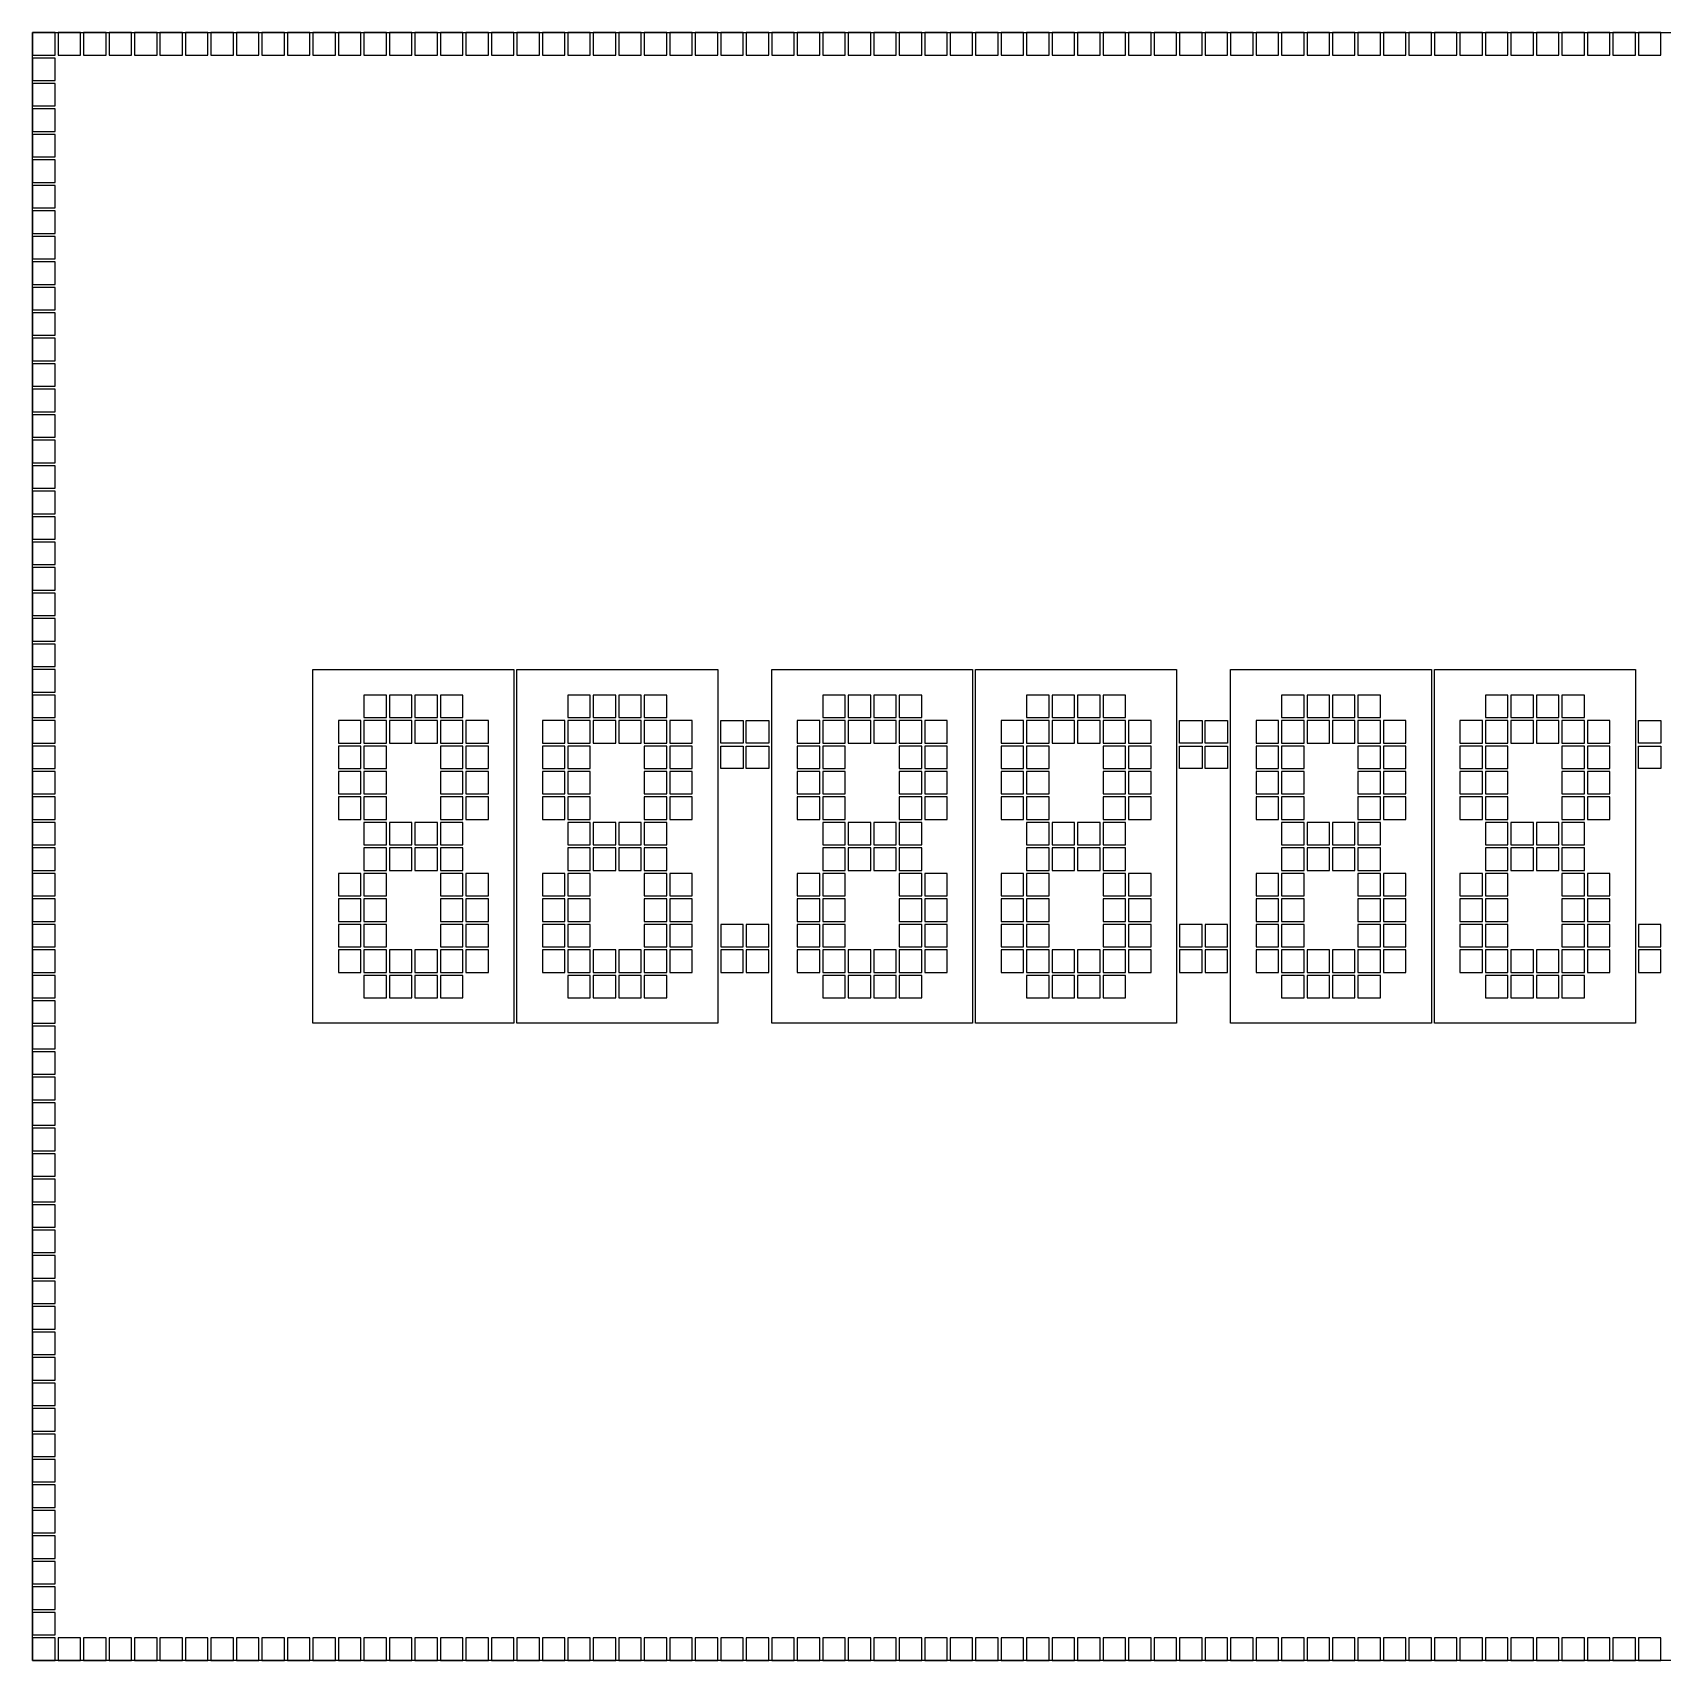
# Model space of a CAD drawing. Header units: inches. Extents: x 125 to 991, y -92 to 487.
# Drawn here: x 877.48 to 888.35, y 464.01 to 474.87 of the extents above; entities that cross this region are included whole.
import ezdxf

# ---------------------------------------------------------------- set-up
doc = ezdxf.new("R2010")
doc.units = ezdxf.units.IN

msp = doc.modelspace()

# ---------------------------------------------------------------- linework, layer by layer
at = {"color": 2}
for points in [[(877.479, 474.719), (877.629, 474.719), (877.629, 474.869), (877.479, 474.869)], [(877.649, 474.719), (877.799, 474.719), (877.799, 474.869), (877.649, 474.869)], [(877.819, 474.719), (877.969, 474.719), (877.969, 474.869), (877.819, 474.869)], [(877.989, 474.719), (878.139, 474.719), (878.139, 474.869), (877.989, 474.869)], [(878.159, 474.719), (878.309, 474.719), (878.309, 474.869), (878.159, 474.869)], [(878.329, 474.719), (878.479, 474.719), (878.479, 474.869), (878.329, 474.869)], [(878.499, 474.719), (878.649, 474.719), (878.649, 474.869), (878.499, 474.869)], [(878.669, 474.719), (878.819, 474.719), (878.819, 474.869), (878.669, 474.869)], [(878.839, 474.719), (878.989, 474.719), (878.989, 474.869), (878.839, 474.869)], [(879.009, 474.719), (879.159, 474.719), (879.159, 474.869), (879.009, 474.869)], [(879.179, 474.719), (879.329, 474.719), (879.329, 474.869), (879.179, 474.869)], [(879.349, 474.719), (879.499, 474.719), (879.499, 474.869), (879.349, 474.869)], [(879.519, 474.719), (879.669, 474.719), (879.669, 474.869), (879.519, 474.869)], [(879.689, 474.719), (879.839, 474.719), (879.839, 474.869), (879.689, 474.869)], [(879.859, 474.719), (880.009, 474.719), (880.009, 474.869), (879.859, 474.869)], [(880.029, 474.719), (880.179, 474.719), (880.179, 474.869), (880.029, 474.869)], [(880.199, 474.719), (880.349, 474.719), (880.349, 474.869), (880.199, 474.869)], [(880.369, 474.719), (880.519, 474.719), (880.519, 474.869), (880.369, 474.869)], [(880.539, 474.719), (880.689, 474.719), (880.689, 474.869), (880.539, 474.869)], [(880.709, 474.719), (880.859, 474.719), (880.859, 474.869), (880.709, 474.869)], [(880.879, 474.719), (881.029, 474.719), (881.029, 474.869), (880.879, 474.869)], [(881.049, 474.719), (881.199, 474.719), (881.199, 474.869), (881.049, 474.869)], [(881.219, 474.719), (881.369, 474.719), (881.369, 474.869), (881.219, 474.869)], [(881.389, 474.719), (881.539, 474.719), (881.539, 474.869), (881.389, 474.869)], [(881.559, 474.719), (881.709, 474.719), (881.709, 474.869), (881.559, 474.869)], [(881.729, 474.719), (881.879, 474.719), (881.879, 474.869), (881.729, 474.869)], [(881.899, 474.719), (882.049, 474.719), (882.049, 474.869), (881.899, 474.869)], [(882.069, 474.719), (882.219, 474.719), (882.219, 474.869), (882.069, 474.869)], [(882.239, 474.719), (882.389, 474.719), (882.389, 474.869), (882.239, 474.869)], [(882.409, 474.719), (882.559, 474.719), (882.559, 474.869), (882.409, 474.869)], [(882.579, 474.719), (882.729, 474.719), (882.729, 474.869), (882.579, 474.869)], [(882.749, 474.719), (882.899, 474.719), (882.899, 474.869), (882.749, 474.869)], [(882.919, 474.719), (883.069, 474.719), (883.069, 474.869), (882.919, 474.869)], [(883.089, 474.719), (883.239, 474.719), (883.239, 474.869), (883.089, 474.869)], [(883.259, 474.719), (883.409, 474.719), (883.409, 474.869), (883.259, 474.869)], [(883.429, 474.719), (883.579, 474.719), (883.579, 474.869), (883.429, 474.869)], [(883.599, 474.719), (883.749, 474.719), (883.749, 474.869), (883.599, 474.869)], [(883.769, 474.719), (883.919, 474.719), (883.919, 474.869), (883.769, 474.869)], [(883.939, 474.719), (884.089, 474.719), (884.089, 474.869), (883.939, 474.869)], [(884.109, 474.719), (884.259, 474.719), (884.259, 474.869), (884.109, 474.869)], [(884.279, 474.719), (884.429, 474.719), (884.429, 474.869), (884.279, 474.869)], [(884.449, 474.719), (884.599, 474.719), (884.599, 474.869), (884.449, 474.869)], [(884.619, 474.719), (884.769, 474.719), (884.769, 474.869), (884.619, 474.869)], [(884.789, 474.719), (884.939, 474.719), (884.939, 474.869), (884.789, 474.869)], [(884.959, 474.719), (885.109, 474.719), (885.109, 474.869), (884.959, 474.869)], [(885.129, 474.719), (885.279, 474.719), (885.279, 474.869), (885.129, 474.869)], [(885.299, 474.719), (885.449, 474.719), (885.449, 474.869), (885.299, 474.869)], [(885.469, 474.719), (885.619, 474.719), (885.619, 474.869), (885.469, 474.869)], [(885.639, 474.719), (885.789, 474.719), (885.789, 474.869), (885.639, 474.869)], [(885.809, 474.719), (885.959, 474.719), (885.959, 474.869), (885.809, 474.869)], [(885.979, 474.719), (886.129, 474.719), (886.129, 474.869), (885.979, 474.869)], [(886.149, 474.719), (886.299, 474.719), (886.299, 474.869), (886.149, 474.869)], [(886.319, 474.719), (886.469, 474.719), (886.469, 474.869), (886.319, 474.869)], [(886.489, 474.719), (886.639, 474.719), (886.639, 474.869), (886.489, 474.869)], [(886.659, 474.719), (886.809, 474.719), (886.809, 474.869), (886.659, 474.869)], [(886.829, 474.719), (886.979, 474.719), (886.979, 474.869), (886.829, 474.869)], [(886.999, 474.719), (887.149, 474.719), (887.149, 474.869), (886.999, 474.869)], [(887.169, 474.719), (887.319, 474.719), (887.319, 474.869), (887.169, 474.869)], [(887.339, 474.719), (887.489, 474.719), (887.489, 474.869), (887.339, 474.869)], [(887.509, 474.719), (887.659, 474.719), (887.659, 474.869), (887.509, 474.869)], [(887.679, 474.719), (887.829, 474.719), (887.829, 474.869), (887.679, 474.869)], [(887.849, 474.719), (887.999, 474.719), (887.999, 474.869), (887.849, 474.869)], [(888.019, 474.719), (888.169, 474.719), (888.169, 474.869), (888.019, 474.869)], [(888.189, 474.719), (888.339, 474.719), (888.339, 474.869), (888.189, 474.869)], [(877.479, 474.549), (877.629, 474.549), (877.629, 474.699), (877.479, 474.699)], [(877.479, 474.379), (877.629, 474.379), (877.629, 474.529), (877.479, 474.529)], [(877.479, 474.209), (877.629, 474.209), (877.629, 474.359), (877.479, 474.359)], [(877.479, 474.039), (877.629, 474.039), (877.629, 474.189), (877.479, 474.189)], [(877.479, 473.869), (877.629, 473.869), (877.629, 474.019), (877.479, 474.019)], [(877.479, 473.699), (877.629, 473.699), (877.629, 473.849), (877.479, 473.849)], [(877.479, 473.529), (877.629, 473.529), (877.629, 473.679), (877.479, 473.679)], [(877.479, 473.359), (877.629, 473.359), (877.629, 473.509), (877.479, 473.509)], [(877.479, 473.189), (877.629, 473.189), (877.629, 473.339), (877.479, 473.339)], [(877.479, 473.019), (877.629, 473.019), (877.629, 473.169), (877.479, 473.169)], [(877.479, 472.849), (877.629, 472.849), (877.629, 472.999), (877.479, 472.999)], [(877.479, 472.679), (877.629, 472.679), (877.629, 472.829), (877.479, 472.829)], [(877.479, 472.509), (877.629, 472.509), (877.629, 472.659), (877.479, 472.659)], [(877.479, 472.339), (877.629, 472.339), (877.629, 472.489), (877.479, 472.489)], [(877.479, 472.169), (877.629, 472.169), (877.629, 472.319), (877.479, 472.319)], [(877.479, 471.999), (877.629, 471.999), (877.629, 472.149), (877.479, 472.149)], [(877.479, 471.829), (877.629, 471.829), (877.629, 471.979), (877.479, 471.979)], [(877.479, 471.659), (877.629, 471.659), (877.629, 471.809), (877.479, 471.809)], [(877.479, 471.489), (877.629, 471.489), (877.629, 471.639), (877.479, 471.639)], [(877.479, 471.319), (877.629, 471.319), (877.629, 471.469), (877.479, 471.469)], [(877.479, 471.149), (877.629, 471.149), (877.629, 471.299), (877.479, 471.299)], [(877.479, 470.979), (877.629, 470.979), (877.629, 471.129), (877.479, 471.129)], [(877.479, 470.809), (877.629, 470.809), (877.629, 470.959), (877.479, 470.959)], [(877.479, 470.639), (877.629, 470.639), (877.629, 470.789), (877.479, 470.789)], [(877.479, 470.469), (877.629, 470.469), (877.629, 470.619), (877.479, 470.619)], [(877.479, 470.299), (877.629, 470.299), (877.629, 470.449), (877.479, 470.449)], [(879.689, 470.299), (879.839, 470.299), (879.839, 470.449), (879.689, 470.449)], [(879.859, 470.299), (880.009, 470.299), (880.009, 470.449), (879.859, 470.449)], [(880.029, 470.299), (880.179, 470.299), (880.179, 470.449), (880.029, 470.449)], [(880.199, 470.299), (880.349, 470.299), (880.349, 470.449), (880.199, 470.449)], [(881.049, 470.299), (881.199, 470.299), (881.199, 470.449), (881.049, 470.449)], [(881.219, 470.299), (881.369, 470.299), (881.369, 470.449), (881.219, 470.449)], [(881.389, 470.299), (881.539, 470.299), (881.539, 470.449), (881.389, 470.449)], [(881.559, 470.299), (881.709, 470.299), (881.709, 470.449), (881.559, 470.449)], [(882.749, 470.299), (882.899, 470.299), (882.899, 470.449), (882.749, 470.449)], [(882.919, 470.299), (883.069, 470.299), (883.069, 470.449), (882.919, 470.449)], [(883.089, 470.299), (883.239, 470.299), (883.239, 470.449), (883.089, 470.449)], [(883.259, 470.299), (883.409, 470.299), (883.409, 470.449), (883.259, 470.449)], [(884.109, 470.299), (884.259, 470.299), (884.259, 470.449), (884.109, 470.449)], [(884.279, 470.299), (884.429, 470.299), (884.429, 470.449), (884.279, 470.449)], [(884.449, 470.299), (884.599, 470.299), (884.599, 470.449), (884.449, 470.449)], [(884.619, 470.299), (884.769, 470.299), (884.769, 470.449), (884.619, 470.449)], [(885.809, 470.299), (885.959, 470.299), (885.959, 470.449), (885.809, 470.449)], [(885.979, 470.299), (886.129, 470.299), (886.129, 470.449), (885.979, 470.449)], [(886.149, 470.299), (886.299, 470.299), (886.299, 470.449), (886.149, 470.449)], [(886.319, 470.299), (886.469, 470.299), (886.469, 470.449), (886.319, 470.449)], [(887.169, 470.299), (887.319, 470.299), (887.319, 470.449), (887.169, 470.449)], [(887.339, 470.299), (887.489, 470.299), (887.489, 470.449), (887.339, 470.449)], [(887.509, 470.299), (887.659, 470.299), (887.659, 470.449), (887.509, 470.449)], [(887.679, 470.299), (887.829, 470.299), (887.829, 470.449), (887.679, 470.449)], [(877.479, 470.129), (877.629, 470.129), (877.629, 470.279), (877.479, 470.279)], [(879.519, 470.129), (879.669, 470.129), (879.669, 470.279), (879.519, 470.279)], [(879.519, 470.129), (879.669, 470.129), (879.669, 470.279), (879.519, 470.279)], [(879.689, 470.129), (879.839, 470.129), (879.839, 470.279), (879.689, 470.279)], [(879.859, 470.129), (880.009, 470.129), (880.009, 470.279), (879.859, 470.279)], [(880.029, 470.129), (880.179, 470.129), (880.179, 470.279), (880.029, 470.279)], [(880.199, 470.129), (880.349, 470.129), (880.349, 470.279), (880.199, 470.279)], [(880.369, 470.129), (880.519, 470.129), (880.519, 470.279), (880.369, 470.279)], [(880.369, 470.129), (880.519, 470.129), (880.519, 470.279), (880.369, 470.279)], [(880.879, 470.129), (881.029, 470.129), (881.029, 470.279), (880.879, 470.279)], [(880.879, 470.129), (881.029, 470.129), (881.029, 470.279), (880.879, 470.279)], [(881.049, 470.129), (881.199, 470.129), (881.199, 470.279), (881.049, 470.279)], [(881.219, 470.129), (881.369, 470.129), (881.369, 470.279), (881.219, 470.279)], [(881.389, 470.129), (881.539, 470.129), (881.539, 470.279), (881.389, 470.279)], [(881.559, 470.129), (881.709, 470.129), (881.709, 470.279), (881.559, 470.279)], [(881.729, 470.129), (881.879, 470.129), (881.879, 470.279), (881.729, 470.279)], [(881.729, 470.129), (881.879, 470.129), (881.879, 470.279), (881.729, 470.279)], [(882.069, 470.279), (882.219, 470.279), (882.219, 470.129), (882.069, 470.129)], [(882.239, 470.279), (882.389, 470.279), (882.389, 470.129), (882.239, 470.129)], [(882.579, 470.129), (882.729, 470.129), (882.729, 470.279), (882.579, 470.279)], [(882.579, 470.129), (882.729, 470.129), (882.729, 470.279), (882.579, 470.279)], [(882.749, 470.129), (882.899, 470.129), (882.899, 470.279), (882.749, 470.279)], [(882.919, 470.129), (883.069, 470.129), (883.069, 470.279), (882.919, 470.279)], [(883.089, 470.129), (883.239, 470.129), (883.239, 470.279), (883.089, 470.279)], [(883.259, 470.129), (883.409, 470.129), (883.409, 470.279), (883.259, 470.279)], [(883.429, 470.129), (883.579, 470.129), (883.579, 470.279), (883.429, 470.279)], [(883.429, 470.129), (883.579, 470.129), (883.579, 470.279), (883.429, 470.279)], [(883.939, 470.129), (884.089, 470.129), (884.089, 470.279), (883.939, 470.279)], [(883.939, 470.129), (884.089, 470.129), (884.089, 470.279), (883.939, 470.279)], [(884.109, 470.129), (884.259, 470.129), (884.259, 470.279), (884.109, 470.279)], [(884.279, 470.129), (884.429, 470.129), (884.429, 470.279), (884.279, 470.279)], [(884.449, 470.129), (884.599, 470.129), (884.599, 470.279), (884.449, 470.279)], [(884.619, 470.129), (884.769, 470.129), (884.769, 470.279), (884.619, 470.279)], [(884.789, 470.129), (884.939, 470.129), (884.939, 470.279), (884.789, 470.279)], [(884.789, 470.129), (884.939, 470.129), (884.939, 470.279), (884.789, 470.279)], [(885.129, 470.279), (885.279, 470.279), (885.279, 470.129), (885.129, 470.129)], [(885.299, 470.279), (885.449, 470.279), (885.449, 470.129), (885.299, 470.129)], [(885.639, 470.129), (885.789, 470.129), (885.789, 470.279), (885.639, 470.279)], [(885.639, 470.129), (885.789, 470.129), (885.789, 470.279), (885.639, 470.279)], [(885.809, 470.129), (885.959, 470.129), (885.959, 470.279), (885.809, 470.279)], [(885.979, 470.129), (886.129, 470.129), (886.129, 470.279), (885.979, 470.279)], [(886.149, 470.129), (886.299, 470.129), (886.299, 470.279), (886.149, 470.279)], [(886.319, 470.129), (886.469, 470.129), (886.469, 470.279), (886.319, 470.279)], [(886.489, 470.129), (886.639, 470.129), (886.639, 470.279), (886.489, 470.279)], [(886.489, 470.129), (886.639, 470.129), (886.639, 470.279), (886.489, 470.279)], [(886.999, 470.129), (887.149, 470.129), (887.149, 470.279), (886.999, 470.279)], [(886.999, 470.129), (887.149, 470.129), (887.149, 470.279), (886.999, 470.279)], [(887.169, 470.129), (887.319, 470.129), (887.319, 470.279), (887.169, 470.279)], [(887.339, 470.129), (887.489, 470.129), (887.489, 470.279), (887.339, 470.279)], [(887.509, 470.129), (887.659, 470.129), (887.659, 470.279), (887.509, 470.279)], [(887.679, 470.129), (887.829, 470.129), (887.829, 470.279), (887.679, 470.279)], [(887.849, 470.129), (887.999, 470.129), (887.999, 470.279), (887.849, 470.279)], [(887.849, 470.129), (887.999, 470.129), (887.999, 470.279), (887.849, 470.279)], [(888.189, 470.279), (888.339, 470.279), (888.339, 470.129), (888.189, 470.129)], [(877.479, 469.959), (877.629, 469.959), (877.629, 470.109), (877.479, 470.109)], [(879.519, 469.959), (879.669, 469.959), (879.669, 470.109), (879.519, 470.109)], [(879.689, 469.959), (879.839, 469.959), (879.839, 470.109), (879.689, 470.109)], [(880.199, 469.959), (880.349, 469.959), (880.349, 470.109), (880.199, 470.109)], [(880.369, 469.959), (880.519, 469.959), (880.519, 470.109), (880.369, 470.109)], [(880.879, 469.959), (881.029, 469.959), (881.029, 470.109), (880.879, 470.109)], [(881.049, 469.959), (881.199, 469.959), (881.199, 470.109), (881.049, 470.109)], [(881.559, 469.959), (881.709, 469.959), (881.709, 470.109), (881.559, 470.109)], [(881.729, 469.959), (881.879, 469.959), (881.879, 470.109), (881.729, 470.109)], [(882.069, 470.109), (882.219, 470.109), (882.219, 469.959), (882.069, 469.959)], [(882.239, 470.109), (882.389, 470.109), (882.389, 469.959), (882.239, 469.959)], [(882.579, 469.959), (882.729, 469.959), (882.729, 470.109), (882.579, 470.109)], [(882.749, 469.959), (882.899, 469.959), (882.899, 470.109), (882.749, 470.109)], [(883.259, 469.959), (883.409, 469.959), (883.409, 470.109), (883.259, 470.109)], [(883.429, 469.959), (883.579, 469.959), (883.579, 470.109), (883.429, 470.109)], [(883.939, 469.959), (884.089, 469.959), (884.089, 470.109), (883.939, 470.109)], [(884.109, 469.959), (884.259, 469.959), (884.259, 470.109), (884.109, 470.109)], [(884.619, 469.959), (884.769, 469.959), (884.769, 470.109), (884.619, 470.109)], [(884.789, 469.959), (884.939, 469.959), (884.939, 470.109), (884.789, 470.109)], [(885.129, 470.109), (885.279, 470.109), (885.279, 469.959), (885.129, 469.959)], [(885.299, 470.109), (885.449, 470.109), (885.449, 469.959), (885.299, 469.959)], [(885.639, 469.959), (885.789, 469.959), (885.789, 470.109), (885.639, 470.109)], [(885.809, 469.959), (885.959, 469.959), (885.959, 470.109), (885.809, 470.109)], [(886.319, 469.959), (886.469, 469.959), (886.469, 470.109), (886.319, 470.109)], [(886.489, 469.959), (886.639, 469.959), (886.639, 470.109), (886.489, 470.109)], [(886.999, 469.959), (887.149, 469.959), (887.149, 470.109), (886.999, 470.109)], [(887.169, 469.959), (887.319, 469.959), (887.319, 470.109), (887.169, 470.109)], [(887.679, 469.959), (887.829, 469.959), (887.829, 470.109), (887.679, 470.109)], [(887.849, 469.959), (887.999, 469.959), (887.999, 470.109), (887.849, 470.109)], [(888.189, 470.109), (888.339, 470.109), (888.339, 469.959), (888.189, 469.959)], [(877.479, 469.789), (877.629, 469.789), (877.629, 469.939), (877.479, 469.939)], [(879.519, 469.789), (879.669, 469.789), (879.669, 469.939), (879.519, 469.939)], [(879.689, 469.789), (879.839, 469.789), (879.839, 469.939), (879.689, 469.939)], [(880.199, 469.789), (880.349, 469.789), (880.349, 469.939), (880.199, 469.939)], [(880.369, 469.789), (880.519, 469.789), (880.519, 469.939), (880.369, 469.939)], [(880.879, 469.789), (881.029, 469.789), (881.029, 469.939), (880.879, 469.939)], [(881.049, 469.789), (881.199, 469.789), (881.199, 469.939), (881.049, 469.939)], [(881.559, 469.789), (881.709, 469.789), (881.709, 469.939), (881.559, 469.939)], [(881.729, 469.789), (881.879, 469.789), (881.879, 469.939), (881.729, 469.939)], [(882.579, 469.789), (882.729, 469.789), (882.729, 469.939), (882.579, 469.939)], [(882.749, 469.789), (882.899, 469.789), (882.899, 469.939), (882.749, 469.939)], [(883.259, 469.789), (883.409, 469.789), (883.409, 469.939), (883.259, 469.939)], [(883.429, 469.789), (883.579, 469.789), (883.579, 469.939), (883.429, 469.939)], [(883.939, 469.789), (884.089, 469.789), (884.089, 469.939), (883.939, 469.939)], [(884.109, 469.789), (884.259, 469.789), (884.259, 469.939), (884.109, 469.939)], [(884.619, 469.789), (884.769, 469.789), (884.769, 469.939), (884.619, 469.939)], [(884.789, 469.789), (884.939, 469.789), (884.939, 469.939), (884.789, 469.939)], [(885.639, 469.789), (885.789, 469.789), (885.789, 469.939), (885.639, 469.939)], [(885.809, 469.789), (885.959, 469.789), (885.959, 469.939), (885.809, 469.939)], [(886.319, 469.789), (886.469, 469.789), (886.469, 469.939), (886.319, 469.939)], [(886.489, 469.789), (886.639, 469.789), (886.639, 469.939), (886.489, 469.939)], [(886.999, 469.789), (887.149, 469.789), (887.149, 469.939), (886.999, 469.939)], [(887.169, 469.789), (887.319, 469.789), (887.319, 469.939), (887.169, 469.939)], [(887.679, 469.789), (887.829, 469.789), (887.829, 469.939), (887.679, 469.939)], [(887.849, 469.789), (887.999, 469.789), (887.999, 469.939), (887.849, 469.939)], [(877.479, 469.619), (877.629, 469.619), (877.629, 469.769), (877.479, 469.769)], [(879.519, 469.619), (879.669, 469.619), (879.669, 469.769), (879.519, 469.769)], [(879.689, 469.619), (879.839, 469.619), (879.839, 469.769), (879.689, 469.769)], [(880.199, 469.619), (880.349, 469.619), (880.349, 469.769), (880.199, 469.769)], [(880.369, 469.619), (880.519, 469.619), (880.519, 469.769), (880.369, 469.769)], [(880.879, 469.619), (881.029, 469.619), (881.029, 469.769), (880.879, 469.769)], [(881.049, 469.619), (881.199, 469.619), (881.199, 469.769), (881.049, 469.769)], [(881.559, 469.619), (881.709, 469.619), (881.709, 469.769), (881.559, 469.769)], [(881.729, 469.619), (881.879, 469.619), (881.879, 469.769), (881.729, 469.769)], [(882.579, 469.619), (882.729, 469.619), (882.729, 469.769), (882.579, 469.769)], [(882.749, 469.619), (882.899, 469.619), (882.899, 469.769), (882.749, 469.769)], [(883.259, 469.619), (883.409, 469.619), (883.409, 469.769), (883.259, 469.769)], [(883.429, 469.619), (883.579, 469.619), (883.579, 469.769), (883.429, 469.769)], [(883.939, 469.619), (884.089, 469.619), (884.089, 469.769), (883.939, 469.769)], [(884.109, 469.619), (884.259, 469.619), (884.259, 469.769), (884.109, 469.769)], [(884.619, 469.619), (884.769, 469.619), (884.769, 469.769), (884.619, 469.769)], [(884.789, 469.619), (884.939, 469.619), (884.939, 469.769), (884.789, 469.769)], [(885.639, 469.619), (885.789, 469.619), (885.789, 469.769), (885.639, 469.769)], [(885.809, 469.619), (885.959, 469.619), (885.959, 469.769), (885.809, 469.769)], [(886.319, 469.619), (886.469, 469.619), (886.469, 469.769), (886.319, 469.769)], [(886.489, 469.619), (886.639, 469.619), (886.639, 469.769), (886.489, 469.769)], [(886.999, 469.619), (887.149, 469.619), (887.149, 469.769), (886.999, 469.769)], [(887.169, 469.619), (887.319, 469.619), (887.319, 469.769), (887.169, 469.769)], [(887.679, 469.619), (887.829, 469.619), (887.829, 469.769), (887.679, 469.769)], [(887.849, 469.619), (887.999, 469.619), (887.999, 469.769), (887.849, 469.769)], [(877.479, 469.449), (877.629, 469.449), (877.629, 469.599), (877.479, 469.599)], [(879.689, 469.449), (879.839, 469.449), (879.839, 469.599), (879.689, 469.599)], [(879.689, 469.449), (879.839, 469.449), (879.839, 469.599), (879.689, 469.599)], [(879.689, 469.449), (879.839, 469.449), (879.839, 469.599), (879.689, 469.599)], [(879.859, 469.449), (880.009, 469.449), (880.009, 469.599), (879.859, 469.599)], [(880.029, 469.449), (880.179, 469.449), (880.179, 469.599), (880.029, 469.599)], [(880.199, 469.449), (880.349, 469.449), (880.349, 469.599), (880.199, 469.599)], [(880.199, 469.449), (880.349, 469.449), (880.349, 469.599), (880.199, 469.599)], [(880.199, 469.449), (880.349, 469.449), (880.349, 469.599), (880.199, 469.599)], [(881.049, 469.449), (881.199, 469.449), (881.199, 469.599), (881.049, 469.599)], [(881.049, 469.449), (881.199, 469.449), (881.199, 469.599), (881.049, 469.599)], [(881.049, 469.449), (881.199, 469.449), (881.199, 469.599), (881.049, 469.599)], [(881.219, 469.449), (881.369, 469.449), (881.369, 469.599), (881.219, 469.599)], [(881.389, 469.449), (881.539, 469.449), (881.539, 469.599), (881.389, 469.599)], [(881.559, 469.449), (881.709, 469.449), (881.709, 469.599), (881.559, 469.599)], [(881.559, 469.449), (881.709, 469.449), (881.709, 469.599), (881.559, 469.599)], [(881.559, 469.449), (881.709, 469.449), (881.709, 469.599), (881.559, 469.599)], [(882.749, 469.449), (882.899, 469.449), (882.899, 469.599), (882.749, 469.599)], [(882.749, 469.449), (882.899, 469.449), (882.899, 469.599), (882.749, 469.599)], [(882.749, 469.449), (882.899, 469.449), (882.899, 469.599), (882.749, 469.599)], [(882.919, 469.449), (883.069, 469.449), (883.069, 469.599), (882.919, 469.599)], [(883.089, 469.449), (883.239, 469.449), (883.239, 469.599), (883.089, 469.599)], [(883.259, 469.449), (883.409, 469.449), (883.409, 469.599), (883.259, 469.599)], [(883.259, 469.449), (883.409, 469.449), (883.409, 469.599), (883.259, 469.599)], [(883.259, 469.449), (883.409, 469.449), (883.409, 469.599), (883.259, 469.599)], [(884.109, 469.449), (884.259, 469.449), (884.259, 469.599), (884.109, 469.599)], [(884.109, 469.449), (884.259, 469.449), (884.259, 469.599), (884.109, 469.599)], [(884.109, 469.449), (884.259, 469.449), (884.259, 469.599), (884.109, 469.599)], [(884.279, 469.449), (884.429, 469.449), (884.429, 469.599), (884.279, 469.599)], [(884.449, 469.449), (884.599, 469.449), (884.599, 469.599), (884.449, 469.599)], [(884.619, 469.449), (884.769, 469.449), (884.769, 469.599), (884.619, 469.599)], [(884.619, 469.449), (884.769, 469.449), (884.769, 469.599), (884.619, 469.599)], [(884.619, 469.449), (884.769, 469.449), (884.769, 469.599), (884.619, 469.599)], [(885.809, 469.449), (885.959, 469.449), (885.959, 469.599), (885.809, 469.599)], [(885.809, 469.449), (885.959, 469.449), (885.959, 469.599), (885.809, 469.599)], [(885.809, 469.449), (885.959, 469.449), (885.959, 469.599), (885.809, 469.599)], [(885.979, 469.449), (886.129, 469.449), (886.129, 469.599), (885.979, 469.599)], [(886.149, 469.449), (886.299, 469.449), (886.299, 469.599), (886.149, 469.599)], [(886.319, 469.449), (886.469, 469.449), (886.469, 469.599), (886.319, 469.599)], [(886.319, 469.449), (886.469, 469.449), (886.469, 469.599), (886.319, 469.599)], [(886.319, 469.449), (886.469, 469.449), (886.469, 469.599), (886.319, 469.599)], [(887.169, 469.449), (887.319, 469.449), (887.319, 469.599), (887.169, 469.599)], [(887.169, 469.449), (887.319, 469.449), (887.319, 469.599), (887.169, 469.599)], [(887.169, 469.449), (887.319, 469.449), (887.319, 469.599), (887.169, 469.599)], [(887.339, 469.449), (887.489, 469.449), (887.489, 469.599), (887.339, 469.599)], [(887.509, 469.449), (887.659, 469.449), (887.659, 469.599), (887.509, 469.599)], [(887.679, 469.449), (887.829, 469.449), (887.829, 469.599), (887.679, 469.599)], [(887.679, 469.449), (887.829, 469.449), (887.829, 469.599), (887.679, 469.599)], [(887.679, 469.449), (887.829, 469.449), (887.829, 469.599), (887.679, 469.599)], [(877.479, 469.279), (877.629, 469.279), (877.629, 469.429), (877.479, 469.429)], [(879.689, 469.279), (879.839, 469.279), (879.839, 469.429), (879.689, 469.429)], [(879.859, 469.279), (880.009, 469.279), (880.009, 469.429), (879.859, 469.429)], [(880.029, 469.279), (880.179, 469.279), (880.179, 469.429), (880.029, 469.429)], [(880.199, 469.279), (880.349, 469.279), (880.349, 469.429), (880.199, 469.429)], [(881.049, 469.279), (881.199, 469.279), (881.199, 469.429), (881.049, 469.429)], [(881.219, 469.279), (881.369, 469.279), (881.369, 469.429), (881.219, 469.429)], [(881.389, 469.279), (881.539, 469.279), (881.539, 469.429), (881.389, 469.429)], [(881.559, 469.279), (881.709, 469.279), (881.709, 469.429), (881.559, 469.429)], [(882.749, 469.279), (882.899, 469.279), (882.899, 469.429), (882.749, 469.429)], [(882.919, 469.279), (883.069, 469.279), (883.069, 469.429), (882.919, 469.429)], [(883.089, 469.279), (883.239, 469.279), (883.239, 469.429), (883.089, 469.429)], [(883.259, 469.279), (883.409, 469.279), (883.409, 469.429), (883.259, 469.429)], [(884.109, 469.279), (884.259, 469.279), (884.259, 469.429), (884.109, 469.429)], [(884.279, 469.279), (884.429, 469.279), (884.429, 469.429), (884.279, 469.429)], [(884.449, 469.279), (884.599, 469.279), (884.599, 469.429), (884.449, 469.429)], [(884.619, 469.279), (884.769, 469.279), (884.769, 469.429), (884.619, 469.429)], [(885.809, 469.279), (885.959, 469.279), (885.959, 469.429), (885.809, 469.429)], [(885.979, 469.279), (886.129, 469.279), (886.129, 469.429), (885.979, 469.429)], [(886.149, 469.279), (886.299, 469.279), (886.299, 469.429), (886.149, 469.429)], [(886.319, 469.279), (886.469, 469.279), (886.469, 469.429), (886.319, 469.429)], [(887.169, 469.279), (887.319, 469.279), (887.319, 469.429), (887.169, 469.429)], [(887.339, 469.279), (887.489, 469.279), (887.489, 469.429), (887.339, 469.429)], [(887.509, 469.279), (887.659, 469.279), (887.659, 469.429), (887.509, 469.429)], [(887.679, 469.279), (887.829, 469.279), (887.829, 469.429), (887.679, 469.429)], [(877.479, 469.109), (877.629, 469.109), (877.629, 469.259), (877.479, 469.259)], [(879.519, 469.109), (879.669, 469.109), (879.669, 469.259), (879.519, 469.259)], [(879.689, 469.109), (879.839, 469.109), (879.839, 469.259), (879.689, 469.259)], [(880.199, 469.109), (880.349, 469.109), (880.349, 469.259), (880.199, 469.259)], [(880.369, 469.109), (880.519, 469.109), (880.519, 469.259), (880.369, 469.259)], [(880.879, 469.109), (881.029, 469.109), (881.029, 469.259), (880.879, 469.259)], [(881.049, 469.109), (881.199, 469.109), (881.199, 469.259), (881.049, 469.259)], [(881.559, 469.109), (881.709, 469.109), (881.709, 469.259), (881.559, 469.259)], [(881.729, 469.109), (881.879, 469.109), (881.879, 469.259), (881.729, 469.259)], [(882.579, 469.109), (882.729, 469.109), (882.729, 469.259), (882.579, 469.259)], [(882.749, 469.109), (882.899, 469.109), (882.899, 469.259), (882.749, 469.259)], [(883.259, 469.109), (883.409, 469.109), (883.409, 469.259), (883.259, 469.259)], [(883.429, 469.109), (883.579, 469.109), (883.579, 469.259), (883.429, 469.259)], [(883.939, 469.109), (884.089, 469.109), (884.089, 469.259), (883.939, 469.259)], [(884.109, 469.109), (884.259, 469.109), (884.259, 469.259), (884.109, 469.259)], [(884.619, 469.109), (884.769, 469.109), (884.769, 469.259), (884.619, 469.259)], [(884.789, 469.109), (884.939, 469.109), (884.939, 469.259), (884.789, 469.259)], [(885.639, 469.109), (885.789, 469.109), (885.789, 469.259), (885.639, 469.259)], [(885.809, 469.109), (885.959, 469.109), (885.959, 469.259), (885.809, 469.259)], [(886.319, 469.109), (886.469, 469.109), (886.469, 469.259), (886.319, 469.259)], [(886.489, 469.109), (886.639, 469.109), (886.639, 469.259), (886.489, 469.259)], [(886.999, 469.109), (887.149, 469.109), (887.149, 469.259), (886.999, 469.259)], [(887.169, 469.109), (887.319, 469.109), (887.319, 469.259), (887.169, 469.259)], [(887.679, 469.109), (887.829, 469.109), (887.829, 469.259), (887.679, 469.259)], [(887.849, 469.109), (887.999, 469.109), (887.999, 469.259), (887.849, 469.259)], [(877.479, 468.939), (877.629, 468.939), (877.629, 469.089), (877.479, 469.089)], [(879.519, 468.939), (879.669, 468.939), (879.669, 469.089), (879.519, 469.089)], [(879.689, 468.939), (879.839, 468.939), (879.839, 469.089), (879.689, 469.089)], [(880.199, 468.939), (880.349, 468.939), (880.349, 469.089), (880.199, 469.089)], [(880.369, 468.939), (880.519, 468.939), (880.519, 469.089), (880.369, 469.089)], [(880.879, 468.939), (881.029, 468.939), (881.029, 469.089), (880.879, 469.089)], [(881.049, 468.939), (881.199, 468.939), (881.199, 469.089), (881.049, 469.089)], [(881.559, 468.939), (881.709, 468.939), (881.709, 469.089), (881.559, 469.089)], [(881.729, 468.939), (881.879, 468.939), (881.879, 469.089), (881.729, 469.089)], [(882.579, 468.939), (882.729, 468.939), (882.729, 469.089), (882.579, 469.089)], [(882.749, 468.939), (882.899, 468.939), (882.899, 469.089), (882.749, 469.089)], [(883.259, 468.939), (883.409, 468.939), (883.409, 469.089), (883.259, 469.089)], [(883.429, 468.939), (883.579, 468.939), (883.579, 469.089), (883.429, 469.089)], [(883.939, 468.939), (884.089, 468.939), (884.089, 469.089), (883.939, 469.089)], [(884.109, 468.939), (884.259, 468.939), (884.259, 469.089), (884.109, 469.089)], [(884.619, 468.939), (884.769, 468.939), (884.769, 469.089), (884.619, 469.089)], [(884.789, 468.939), (884.939, 468.939), (884.939, 469.089), (884.789, 469.089)], [(885.639, 468.939), (885.789, 468.939), (885.789, 469.089), (885.639, 469.089)], [(885.809, 468.939), (885.959, 468.939), (885.959, 469.089), (885.809, 469.089)], [(886.319, 468.939), (886.469, 468.939), (886.469, 469.089), (886.319, 469.089)], [(886.489, 468.939), (886.639, 468.939), (886.639, 469.089), (886.489, 469.089)], [(886.999, 468.939), (887.149, 468.939), (887.149, 469.089), (886.999, 469.089)], [(887.169, 468.939), (887.319, 468.939), (887.319, 469.089), (887.169, 469.089)], [(887.679, 468.939), (887.829, 468.939), (887.829, 469.089), (887.679, 469.089)], [(887.849, 468.939), (887.999, 468.939), (887.999, 469.089), (887.849, 469.089)], [(877.479, 468.769), (877.629, 468.769), (877.629, 468.919), (877.479, 468.919)], [(879.519, 468.769), (879.669, 468.769), (879.669, 468.919), (879.519, 468.919)], [(879.689, 468.769), (879.839, 468.769), (879.839, 468.919), (879.689, 468.919)], [(880.199, 468.769), (880.349, 468.769), (880.349, 468.919), (880.199, 468.919)], [(880.369, 468.769), (880.519, 468.769), (880.519, 468.919), (880.369, 468.919)], [(880.879, 468.769), (881.029, 468.769), (881.029, 468.919), (880.879, 468.919)], [(881.049, 468.769), (881.199, 468.769), (881.199, 468.919), (881.049, 468.919)], [(881.559, 468.769), (881.709, 468.769), (881.709, 468.919), (881.559, 468.919)], [(881.729, 468.769), (881.879, 468.769), (881.879, 468.919), (881.729, 468.919)], [(882.069, 468.769), (882.219, 468.769), (882.219, 468.919), (882.069, 468.919)], [(882.239, 468.769), (882.389, 468.769), (882.389, 468.919), (882.239, 468.919)], [(882.579, 468.769), (882.729, 468.769), (882.729, 468.919), (882.579, 468.919)], [(882.749, 468.769), (882.899, 468.769), (882.899, 468.919), (882.749, 468.919)], [(883.259, 468.769), (883.409, 468.769), (883.409, 468.919), (883.259, 468.919)], [(883.429, 468.769), (883.579, 468.769), (883.579, 468.919), (883.429, 468.919)], [(883.939, 468.769), (884.089, 468.769), (884.089, 468.919), (883.939, 468.919)], [(884.109, 468.769), (884.259, 468.769), (884.259, 468.919), (884.109, 468.919)], [(884.619, 468.769), (884.769, 468.769), (884.769, 468.919), (884.619, 468.919)], [(884.789, 468.769), (884.939, 468.769), (884.939, 468.919), (884.789, 468.919)], [(885.129, 468.769), (885.279, 468.769), (885.279, 468.919), (885.129, 468.919)], [(885.299, 468.769), (885.449, 468.769), (885.449, 468.919), (885.299, 468.919)], [(885.639, 468.769), (885.789, 468.769), (885.789, 468.919), (885.639, 468.919)], [(885.809, 468.769), (885.959, 468.769), (885.959, 468.919), (885.809, 468.919)], [(886.319, 468.769), (886.469, 468.769), (886.469, 468.919), (886.319, 468.919)], [(886.489, 468.769), (886.639, 468.769), (886.639, 468.919), (886.489, 468.919)], [(886.999, 468.769), (887.149, 468.769), (887.149, 468.919), (886.999, 468.919)], [(887.169, 468.769), (887.319, 468.769), (887.319, 468.919), (887.169, 468.919)], [(887.679, 468.769), (887.829, 468.769), (887.829, 468.919), (887.679, 468.919)], [(887.849, 468.769), (887.999, 468.769), (887.999, 468.919), (887.849, 468.919)], [(888.189, 468.769), (888.339, 468.769), (888.339, 468.919), (888.189, 468.919)], [(877.479, 468.599), (877.629, 468.599), (877.629, 468.749), (877.479, 468.749)], [(879.519, 468.599), (879.669, 468.599), (879.669, 468.749), (879.519, 468.749)], [(879.519, 468.599), (879.669, 468.599), (879.669, 468.749), (879.519, 468.749)], [(879.689, 468.599), (879.839, 468.599), (879.839, 468.749), (879.689, 468.749)], [(879.689, 468.599), (879.839, 468.599), (879.839, 468.749), (879.689, 468.749)], [(879.689, 468.599), (879.839, 468.599), (879.839, 468.749), (879.689, 468.749)], [(879.859, 468.599), (880.009, 468.599), (880.009, 468.749), (879.859, 468.749)], [(880.029, 468.599), (880.179, 468.599), (880.179, 468.749), (880.029, 468.749)], [(880.199, 468.599), (880.349, 468.599), (880.349, 468.749), (880.199, 468.749)], [(880.199, 468.599), (880.349, 468.599), (880.349, 468.749), (880.199, 468.749)], [(880.199, 468.599), (880.349, 468.599), (880.349, 468.749), (880.199, 468.749)], [(880.369, 468.599), (880.519, 468.599), (880.519, 468.749), (880.369, 468.749)], [(880.369, 468.599), (880.519, 468.599), (880.519, 468.749), (880.369, 468.749)], [(880.879, 468.599), (881.029, 468.599), (881.029, 468.749), (880.879, 468.749)], [(880.879, 468.599), (881.029, 468.599), (881.029, 468.749), (880.879, 468.749)], [(881.049, 468.599), (881.199, 468.599), (881.199, 468.749), (881.049, 468.749)], [(881.049, 468.599), (881.199, 468.599), (881.199, 468.749), (881.049, 468.749)], [(881.049, 468.599), (881.199, 468.599), (881.199, 468.749), (881.049, 468.749)], [(881.219, 468.599), (881.369, 468.599), (881.369, 468.749), (881.219, 468.749)], [(881.389, 468.599), (881.539, 468.599), (881.539, 468.749), (881.389, 468.749)], [(881.559, 468.599), (881.709, 468.599), (881.709, 468.749), (881.559, 468.749)], [(881.559, 468.599), (881.709, 468.599), (881.709, 468.749), (881.559, 468.749)], [(881.559, 468.599), (881.709, 468.599), (881.709, 468.749), (881.559, 468.749)], [(881.729, 468.599), (881.879, 468.599), (881.879, 468.749), (881.729, 468.749)], [(881.729, 468.599), (881.879, 468.599), (881.879, 468.749), (881.729, 468.749)], [(882.069, 468.599), (882.219, 468.599), (882.219, 468.749), (882.069, 468.749)], [(882.239, 468.599), (882.389, 468.599), (882.389, 468.749), (882.239, 468.749)], [(882.579, 468.599), (882.729, 468.599), (882.729, 468.749), (882.579, 468.749)], [(882.579, 468.599), (882.729, 468.599), (882.729, 468.749), (882.579, 468.749)], [(882.749, 468.599), (882.899, 468.599), (882.899, 468.749), (882.749, 468.749)], [(882.749, 468.599), (882.899, 468.599), (882.899, 468.749), (882.749, 468.749)], [(882.749, 468.599), (882.899, 468.599), (882.899, 468.749), (882.749, 468.749)], [(882.919, 468.599), (883.069, 468.599), (883.069, 468.749), (882.919, 468.749)], [(883.089, 468.599), (883.239, 468.599), (883.239, 468.749), (883.089, 468.749)], [(883.259, 468.599), (883.409, 468.599), (883.409, 468.749), (883.259, 468.749)], [(883.259, 468.599), (883.409, 468.599), (883.409, 468.749), (883.259, 468.749)], [(883.259, 468.599), (883.409, 468.599), (883.409, 468.749), (883.259, 468.749)], [(883.429, 468.599), (883.579, 468.599), (883.579, 468.749), (883.429, 468.749)], [(883.429, 468.599), (883.579, 468.599), (883.579, 468.749), (883.429, 468.749)], [(883.939, 468.599), (884.089, 468.599), (884.089, 468.749), (883.939, 468.749)], [(883.939, 468.599), (884.089, 468.599), (884.089, 468.749), (883.939, 468.749)], [(884.109, 468.599), (884.259, 468.599), (884.259, 468.749), (884.109, 468.749)], [(884.109, 468.599), (884.259, 468.599), (884.259, 468.749), (884.109, 468.749)], [(884.109, 468.599), (884.259, 468.599), (884.259, 468.749), (884.109, 468.749)], [(884.279, 468.599), (884.429, 468.599), (884.429, 468.749), (884.279, 468.749)], [(884.449, 468.599), (884.599, 468.599), (884.599, 468.749), (884.449, 468.749)], [(884.619, 468.599), (884.769, 468.599), (884.769, 468.749), (884.619, 468.749)], [(884.619, 468.599), (884.769, 468.599), (884.769, 468.749), (884.619, 468.749)], [(884.619, 468.599), (884.769, 468.599), (884.769, 468.749), (884.619, 468.749)], [(884.789, 468.599), (884.939, 468.599), (884.939, 468.749), (884.789, 468.749)], [(884.789, 468.599), (884.939, 468.599), (884.939, 468.749), (884.789, 468.749)], [(885.129, 468.599), (885.279, 468.599), (885.279, 468.749), (885.129, 468.749)], [(885.299, 468.599), (885.449, 468.599), (885.449, 468.749), (885.299, 468.749)], [(885.639, 468.599), (885.789, 468.599), (885.789, 468.749), (885.639, 468.749)], [(885.639, 468.599), (885.789, 468.599), (885.789, 468.749), (885.639, 468.749)], [(885.809, 468.599), (885.959, 468.599), (885.959, 468.749), (885.809, 468.749)], [(885.809, 468.599), (885.959, 468.599), (885.959, 468.749), (885.809, 468.749)], [(885.809, 468.599), (885.959, 468.599), (885.959, 468.749), (885.809, 468.749)], [(885.979, 468.599), (886.129, 468.599), (886.129, 468.749), (885.979, 468.749)], [(886.149, 468.599), (886.299, 468.599), (886.299, 468.749), (886.149, 468.749)], [(886.319, 468.599), (886.469, 468.599), (886.469, 468.749), (886.319, 468.749)], [(886.319, 468.599), (886.469, 468.599), (886.469, 468.749), (886.319, 468.749)], [(886.319, 468.599), (886.469, 468.599), (886.469, 468.749), (886.319, 468.749)], [(886.489, 468.599), (886.639, 468.599), (886.639, 468.749), (886.489, 468.749)], [(886.489, 468.599), (886.639, 468.599), (886.639, 468.749), (886.489, 468.749)], [(886.999, 468.599), (887.149, 468.599), (887.149, 468.749), (886.999, 468.749)], [(886.999, 468.599), (887.149, 468.599), (887.149, 468.749), (886.999, 468.749)], [(887.169, 468.599), (887.319, 468.599), (887.319, 468.749), (887.169, 468.749)], [(887.169, 468.599), (887.319, 468.599), (887.319, 468.749), (887.169, 468.749)], [(887.169, 468.599), (887.319, 468.599), (887.319, 468.749), (887.169, 468.749)], [(887.339, 468.599), (887.489, 468.599), (887.489, 468.749), (887.339, 468.749)], [(887.509, 468.599), (887.659, 468.599), (887.659, 468.749), (887.509, 468.749)], [(887.679, 468.599), (887.829, 468.599), (887.829, 468.749), (887.679, 468.749)], [(887.679, 468.599), (887.829, 468.599), (887.829, 468.749), (887.679, 468.749)], [(887.679, 468.599), (887.829, 468.599), (887.829, 468.749), (887.679, 468.749)], [(887.849, 468.599), (887.999, 468.599), (887.999, 468.749), (887.849, 468.749)], [(887.849, 468.599), (887.999, 468.599), (887.999, 468.749), (887.849, 468.749)], [(888.189, 468.599), (888.339, 468.599), (888.339, 468.749), (888.189, 468.749)], [(877.479, 468.429), (877.629, 468.429), (877.629, 468.579), (877.479, 468.579)], [(879.689, 468.429), (879.839, 468.429), (879.839, 468.579), (879.689, 468.579)], [(879.859, 468.429), (880.009, 468.429), (880.009, 468.579), (879.859, 468.579)], [(880.029, 468.429), (880.179, 468.429), (880.179, 468.579), (880.029, 468.579)], [(880.199, 468.429), (880.349, 468.429), (880.349, 468.579), (880.199, 468.579)], [(881.049, 468.429), (881.199, 468.429), (881.199, 468.579), (881.049, 468.579)], [(881.219, 468.429), (881.369, 468.429), (881.369, 468.579), (881.219, 468.579)], [(881.389, 468.429), (881.539, 468.429), (881.539, 468.579), (881.389, 468.579)], [(881.559, 468.429), (881.709, 468.429), (881.709, 468.579), (881.559, 468.579)], [(882.749, 468.429), (882.899, 468.429), (882.899, 468.579), (882.749, 468.579)], [(882.919, 468.429), (883.069, 468.429), (883.069, 468.579), (882.919, 468.579)], [(883.089, 468.429), (883.239, 468.429), (883.239, 468.579), (883.089, 468.579)], [(883.259, 468.429), (883.409, 468.429), (883.409, 468.579), (883.259, 468.579)], [(884.109, 468.429), (884.259, 468.429), (884.259, 468.579), (884.109, 468.579)], [(884.279, 468.429), (884.429, 468.429), (884.429, 468.579), (884.279, 468.579)], [(884.449, 468.429), (884.599, 468.429), (884.599, 468.579), (884.449, 468.579)], [(884.619, 468.429), (884.769, 468.429), (884.769, 468.579), (884.619, 468.579)], [(885.809, 468.429), (885.959, 468.429), (885.959, 468.579), (885.809, 468.579)], [(885.979, 468.429), (886.129, 468.429), (886.129, 468.579), (885.979, 468.579)], [(886.149, 468.429), (886.299, 468.429), (886.299, 468.579), (886.149, 468.579)], [(886.319, 468.429), (886.469, 468.429), (886.469, 468.579), (886.319, 468.579)], [(887.169, 468.429), (887.319, 468.429), (887.319, 468.579), (887.169, 468.579)], [(887.339, 468.429), (887.489, 468.429), (887.489, 468.579), (887.339, 468.579)], [(887.509, 468.429), (887.659, 468.429), (887.659, 468.579), (887.509, 468.579)], [(887.679, 468.429), (887.829, 468.429), (887.829, 468.579), (887.679, 468.579)], [(877.479, 468.259), (877.629, 468.259), (877.629, 468.409), (877.479, 468.409)], [(877.479, 468.089), (877.629, 468.089), (877.629, 468.239), (877.479, 468.239)], [(877.479, 467.919), (877.629, 467.919), (877.629, 468.069), (877.479, 468.069)], [(877.479, 467.749), (877.629, 467.749), (877.629, 467.899), (877.479, 467.899)], [(877.479, 467.579), (877.629, 467.579), (877.629, 467.729), (877.479, 467.729)], [(877.479, 467.409), (877.629, 467.409), (877.629, 467.559), (877.479, 467.559)], [(877.479, 467.239), (877.629, 467.239), (877.629, 467.389), (877.479, 467.389)], [(877.479, 467.069), (877.629, 467.069), (877.629, 467.219), (877.479, 467.219)], [(877.479, 466.899), (877.629, 466.899), (877.629, 467.049), (877.479, 467.049)], [(877.479, 466.729), (877.629, 466.729), (877.629, 466.879), (877.479, 466.879)], [(877.479, 466.559), (877.629, 466.559), (877.629, 466.709), (877.479, 466.709)], [(877.479, 466.389), (877.629, 466.389), (877.629, 466.539), (877.479, 466.539)], [(877.479, 466.219), (877.629, 466.219), (877.629, 466.369), (877.479, 466.369)], [(877.479, 466.049), (877.629, 466.049), (877.629, 466.199), (877.479, 466.199)], [(877.479, 465.879), (877.629, 465.879), (877.629, 466.029), (877.479, 466.029)], [(877.479, 465.709), (877.629, 465.709), (877.629, 465.859), (877.479, 465.859)], [(877.479, 465.539), (877.629, 465.539), (877.629, 465.689), (877.479, 465.689)], [(877.479, 465.369), (877.629, 465.369), (877.629, 465.519), (877.479, 465.519)], [(877.479, 465.199), (877.629, 465.199), (877.629, 465.349), (877.479, 465.349)], [(877.479, 465.029), (877.629, 465.029), (877.629, 465.179), (877.479, 465.179)], [(877.479, 464.859), (877.629, 464.859), (877.629, 465.009), (877.479, 465.009)], [(877.479, 464.689), (877.629, 464.689), (877.629, 464.839), (877.479, 464.839)], [(877.479, 464.519), (877.629, 464.519), (877.629, 464.669), (877.479, 464.669)], [(877.479, 464.349), (877.629, 464.349), (877.629, 464.499), (877.479, 464.499)], [(877.479, 464.179), (877.629, 464.179), (877.629, 464.329), (877.479, 464.329)], [(877.479, 464.009), (877.629, 464.009), (877.629, 464.159), (877.479, 464.159)], [(877.649, 464.009), (877.799, 464.009), (877.799, 464.159), (877.649, 464.159)], [(877.819, 464.009), (877.969, 464.009), (877.969, 464.159), (877.819, 464.159)], [(877.989, 464.009), (878.139, 464.009), (878.139, 464.159), (877.989, 464.159)], [(878.159, 464.009), (878.309, 464.009), (878.309, 464.159), (878.159, 464.159)], [(878.329, 464.009), (878.479, 464.009), (878.479, 464.159), (878.329, 464.159)], [(878.499, 464.009), (878.649, 464.009), (878.649, 464.159), (878.499, 464.159)], [(878.669, 464.009), (878.819, 464.009), (878.819, 464.159), (878.669, 464.159)], [(878.839, 464.009), (878.989, 464.009), (878.989, 464.159), (878.839, 464.159)], [(879.009, 464.009), (879.159, 464.009), (879.159, 464.159), (879.009, 464.159)], [(879.179, 464.009), (879.329, 464.009), (879.329, 464.159), (879.179, 464.159)], [(879.349, 464.009), (879.499, 464.009), (879.499, 464.159), (879.349, 464.159)], [(879.519, 464.009), (879.669, 464.009), (879.669, 464.159), (879.519, 464.159)], [(879.689, 464.009), (879.839, 464.009), (879.839, 464.159), (879.689, 464.159)], [(879.859, 464.009), (880.009, 464.009), (880.009, 464.159), (879.859, 464.159)], [(880.029, 464.009), (880.179, 464.009), (880.179, 464.159), (880.029, 464.159)], [(880.199, 464.009), (880.349, 464.009), (880.349, 464.159), (880.199, 464.159)], [(880.369, 464.009), (880.519, 464.009), (880.519, 464.159), (880.369, 464.159)], [(880.539, 464.009), (880.689, 464.009), (880.689, 464.159), (880.539, 464.159)], [(880.709, 464.009), (880.859, 464.009), (880.859, 464.159), (880.709, 464.159)], [(880.879, 464.009), (881.029, 464.009), (881.029, 464.159), (880.879, 464.159)], [(881.049, 464.009), (881.199, 464.009), (881.199, 464.159), (881.049, 464.159)], [(881.219, 464.009), (881.369, 464.009), (881.369, 464.159), (881.219, 464.159)], [(881.389, 464.009), (881.539, 464.009), (881.539, 464.159), (881.389, 464.159)], [(881.559, 464.009), (881.709, 464.009), (881.709, 464.159), (881.559, 464.159)], [(881.729, 464.009), (881.879, 464.009), (881.879, 464.159), (881.729, 464.159)], [(881.899, 464.009), (882.049, 464.009), (882.049, 464.159), (881.899, 464.159)], [(882.069, 464.009), (882.219, 464.009), (882.219, 464.159), (882.069, 464.159)], [(882.239, 464.009), (882.389, 464.009), (882.389, 464.159), (882.239, 464.159)], [(882.409, 464.009), (882.559, 464.009), (882.559, 464.159), (882.409, 464.159)], [(882.579, 464.009), (882.729, 464.009), (882.729, 464.159), (882.579, 464.159)], [(882.749, 464.009), (882.899, 464.009), (882.899, 464.159), (882.749, 464.159)], [(882.919, 464.009), (883.069, 464.009), (883.069, 464.159), (882.919, 464.159)], [(883.089, 464.009), (883.239, 464.009), (883.239, 464.159), (883.089, 464.159)], [(883.259, 464.009), (883.409, 464.009), (883.409, 464.159), (883.259, 464.159)], [(883.429, 464.009), (883.579, 464.009), (883.579, 464.159), (883.429, 464.159)], [(883.599, 464.009), (883.749, 464.009), (883.749, 464.159), (883.599, 464.159)], [(883.769, 464.009), (883.919, 464.009), (883.919, 464.159), (883.769, 464.159)], [(883.939, 464.009), (884.089, 464.009), (884.089, 464.159), (883.939, 464.159)], [(884.109, 464.009), (884.259, 464.009), (884.259, 464.159), (884.109, 464.159)], [(884.279, 464.009), (884.429, 464.009), (884.429, 464.159), (884.279, 464.159)], [(884.449, 464.009), (884.599, 464.009), (884.599, 464.159), (884.449, 464.159)], [(884.619, 464.009), (884.769, 464.009), (884.769, 464.159), (884.619, 464.159)], [(884.789, 464.009), (884.939, 464.009), (884.939, 464.159), (884.789, 464.159)], [(884.959, 464.009), (885.109, 464.009), (885.109, 464.159), (884.959, 464.159)], [(885.129, 464.009), (885.279, 464.009), (885.279, 464.159), (885.129, 464.159)], [(885.299, 464.009), (885.449, 464.009), (885.449, 464.159), (885.299, 464.159)], [(885.469, 464.009), (885.619, 464.009), (885.619, 464.159), (885.469, 464.159)], [(885.639, 464.009), (885.789, 464.009), (885.789, 464.159), (885.639, 464.159)], [(885.809, 464.009), (885.959, 464.009), (885.959, 464.159), (885.809, 464.159)], [(885.979, 464.009), (886.129, 464.009), (886.129, 464.159), (885.979, 464.159)], [(886.149, 464.009), (886.299, 464.009), (886.299, 464.159), (886.149, 464.159)], [(886.319, 464.009), (886.469, 464.009), (886.469, 464.159), (886.319, 464.159)], [(886.489, 464.009), (886.639, 464.009), (886.639, 464.159), (886.489, 464.159)], [(886.659, 464.009), (886.809, 464.009), (886.809, 464.159), (886.659, 464.159)], [(886.829, 464.009), (886.979, 464.009), (886.979, 464.159), (886.829, 464.159)], [(886.999, 464.009), (887.149, 464.009), (887.149, 464.159), (886.999, 464.159)], [(887.169, 464.009), (887.319, 464.009), (887.319, 464.159), (887.169, 464.159)], [(887.339, 464.009), (887.489, 464.009), (887.489, 464.159), (887.339, 464.159)], [(887.509, 464.009), (887.659, 464.009), (887.659, 464.159), (887.509, 464.159)], [(887.679, 464.009), (887.829, 464.009), (887.829, 464.159), (887.679, 464.159)], [(887.849, 464.009), (887.999, 464.009), (887.999, 464.159), (887.849, 464.159)], [(888.019, 464.009), (888.169, 464.009), (888.169, 464.159), (888.019, 464.159)], [(888.189, 464.009), (888.339, 464.009), (888.339, 464.159), (888.189, 464.159)]]:
    msp.add_lwpolyline(points, close=True, dxfattribs=at)
msp.add_lwpolyline([(877.479, 474.869), (899.219, 474.869), (899.219, 464.009), (877.479, 464.009)], close=True)
at = {"color": 250}
for points in [[(879.349, 470.619), (880.689, 470.619), (880.689, 468.259), (879.349, 468.259)], [(879.349, 470.619), (880.689, 470.619), (880.689, 468.259), (879.349, 468.259)], [(880.709, 470.619), (882.049, 470.619), (882.049, 468.259), (880.709, 468.259)], [(880.709, 470.619), (882.049, 470.619), (882.049, 468.259), (880.709, 468.259)], [(882.409, 470.619), (883.749, 470.619), (883.749, 468.259), (882.409, 468.259)], [(882.409, 470.619), (883.749, 470.619), (883.749, 468.259), (882.409, 468.259)], [(883.769, 470.619), (885.109, 470.619), (885.109, 468.259), (883.769, 468.259)], [(883.769, 470.619), (885.109, 470.619), (885.109, 468.259), (883.769, 468.259)], [(885.469, 470.619), (886.809, 470.619), (886.809, 468.259), (885.469, 468.259)], [(885.469, 470.619), (886.809, 470.619), (886.809, 468.259), (885.469, 468.259)], [(886.829, 470.619), (888.169, 470.619), (888.169, 468.259), (886.829, 468.259)], [(886.829, 470.619), (888.169, 470.619), (888.169, 468.259), (886.829, 468.259)]]:
    msp.add_lwpolyline(points, close=True, dxfattribs=at)

doc.saveas('drawing.dxf')
